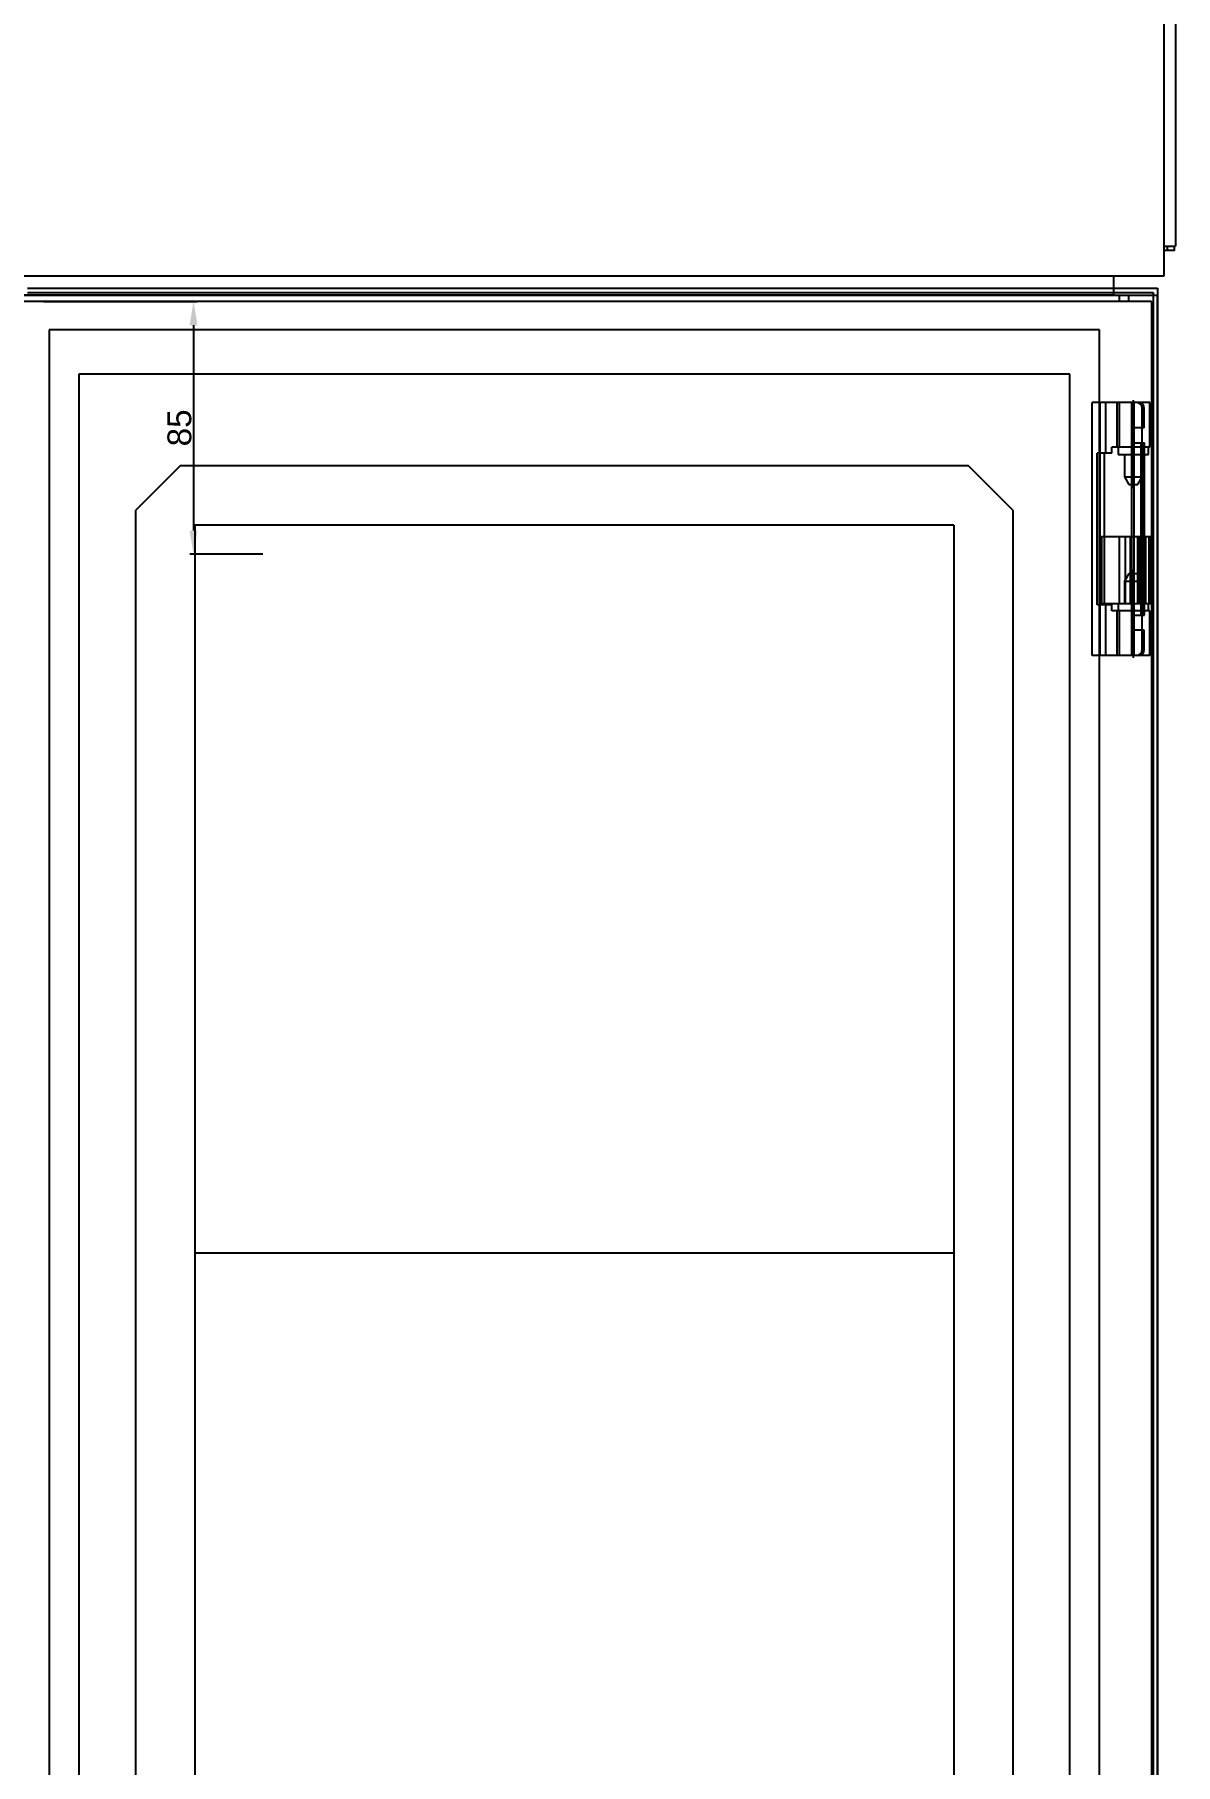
# Model space of a CAD drawing. Header units: millimetres. Extents: x 37984 to 70752, y 14140 to 37584.
# Drawn here: x 39907 to 40291, y 16268 to 16849 of the extents above; entities that cross this region are included whole.
import ezdxf

# ---------------------------------------------------------------- set-up
doc = ezdxf.new("R2010")
doc.units = ezdxf.units.MM
doc.set_wipeout_variables(frame=1)
doc.layers.add('! NO PLOT !', color=7, linetype='Continuous', true_color=0xff75dd, plot=False)
doc.layers.add('000-PI-ORMAR', color=2, linetype='Continuous')
doc.layers.add('002-PI-Kabelska kanalica', color=150, linetype='Continuous')
doc.styles.get("Standard").update_dxf_attribs({"font": 'arial.ttf'})
doc.dimstyles.new('ISO-25-lb', dxfattribs={"dimtxt": 8, "dimasz": 8, "dimexe": 1.25, "dimexo": 0.625, "dimtad": 1, "dimtxsty": 'Standard', "dimcen": 5, "dimadec": 0, "dimazin": 0, "dimtfac": 1, "dimtmove": 0, "dimatfit": 3, "dimfxl": 1, "dimarcsym": 0})

# ---------------------------------------------------------------- blocks, each defined once
blk = doc.blocks.new('poveznica montaznih ploca 2100mm')
at = {"layer": '! NO PLOT !'}
for p, q in [((59474.64, 55744.27), (59568.44, 55744.27)), ((59565.54, 55740.77), (59565.54, 55744.27)), ((59568.44, 55742.27), (59568.44, 55744.27)), ((59477.54, 55742.27), (59565.54, 55742.27)), ((59477.54, 55740.77), (59565.54, 55740.77)), ((59565.54, 55742.27), (59568.44, 55742.27)), ((59565.54, 55740.77), (59569.54, 55740.77)), ((59565.54, 55740.77), (59565.54, 53837.74)), ((59568.54, 55742.17), (59570.54, 55742.17)), ((59570.54, 55742.17), (59570.54, 53847.74)), ((59550.54, 55699.86), (59550.54, 55708.68)), ((59554.95, 55704.27), (59546.13, 55704.27))]:
    blk.add_line(p, q, dxfattribs=at)
for points in [[(59565.54, 55740.77), (59565.8, 55740.77), (59566.06, 55740.79), (59566.31, 55740.81), (59566.56, 55740.85), (59566.8, 55740.9), (59567.04, 55740.95), (59567.26, 55741.02), (59567.46, 55741.09), (59567.66, 55741.18), (59567.83, 55741.27), (59567.99, 55741.36), (59568.13, 55741.47), (59568.25, 55741.57), (59568.36, 55741.69), (59568.43, 55741.8), (59568.49, 55741.92), (59568.52, 55742.04), (59568.54, 55742.17)], [(59569.54, 55740.77), (59569.78, 55740.93), (59570, 55741.11), (59570.18, 55741.3), (59570.32, 55741.49), (59570.43, 55741.69), (59570.5, 55741.89), (59570.53, 55742.09), (59570.54, 55742.17)]]:
    blk.add_lwpolyline(points, dxfattribs=at)
blk.add_circle((59550.54, 55704.27), 4.2, dxfattribs=at)
blk = doc.blocks.new('*U1294')
at = {"layer": '002-PI-Kabelska kanalica'}
for p, q in [((-20, 1388), (60, 1388)), ((-20, -100), (-20, 1388)), ((60, -100), (60, 1388))]:
    blk.add_line(p, q, dxfattribs=at)
blk = doc.blocks.new('*D1395')
at = {"layer": '! NO PLOT !', "color": 0, "linetype": 'Continuous', "lineweight": -2, "ltscale": 0.25, "transparency": 16777216}
for p, q in [((39910.32, 16759.4), (39961.98, 16759.4)), ((39960.73, 16751.4), (39960.73, 16682.4)), ((39984.07, 16674.4), (39959.48, 16674.4))]:
    blk.add_line(p, q, dxfattribs=at)
at = {"layer": '! NO PLOT !', "color": 0, "ltscale": 0.25, "transparency": 16777216}
for points in [[(39959.4, 16751.4), (39962.07, 16751.4), (39960.73, 16759.4)], [(39959.4, 16682.4), (39962.07, 16682.4), (39960.73, 16674.4)]]:
    blk.add_solid(points, dxfattribs=at)
at = {"layer": 'Defpoints', "color": 0, "ltscale": 0.25, "transparency": 16777216}
for p in [(39909.7, 16759.4), (39960.73, 16674.4), (39984.7, 16674.4)]:
    blk.add_point(p, dxfattribs=at)
at = {"layer": '! NO PLOT !', "color": 0, "lineweight": 25, "ltscale": 0.25, "transparency": 16777216, "insert": (39956.02, 16716.9), "char_height": 8, "attachment_point": 5, "rotation": 90}
blk.add_mtext('85', dxfattribs=at)
blk = doc.blocks.new('800mm krov_1')
at = {"layer": '000-PI-ORMAR'}
for p, q in [((43464.63, 8740.28), (43464.63, 9027.28)), ((43468.38, 9017.28), (43468.38, 8750.28)), ((43464.63, 8750.28), (43468.38, 8750.28)), ((43468.13, 8748.78), (43464.63, 8748.78)), ((43465.63, 8750.28), (43465.63, 8748.78)), ((43468.13, 8748.78), (43468.13, 8750.28)), ((42672.63, 8740.28), (43464.63, 8740.28)), ((43447.63, 8740.28), (43447.63, 8734.28)), ((43424.13, 8733.78), (42691.13, 8733.78)), ((43447.63, 8733.78), (43424.13, 8733.78)), ((43447.63, 8734.28), (43447.63, 8733.78))]:
    blk.add_line(p, q, dxfattribs=at)

msp = doc.modelspace()

# ---------------------------------------------------------------- block references
at = {"layer": '! NO PLOT !'}
msp.add_blockref('poveznica montaznih ploca 2100mm', (-19630.642, -39031.862), dxfattribs=at)
at = {"rotation": 270}
msp.add_blockref('*U1294', (38848.172, 16499.404), dxfattribs=at)

# ---------------------------------------------------------------- wipeouts: each hides what was drawn before it
msp.add_wipeout([(39494.95, 17054.973), (40286.95, 17054.973), (40286.95, 16767.973), (39494.95, 16767.973)])

# ---------------------------------------------------------------- next in the draw order: wipeouts: each hides what was drawn before it
msp.add_wipeout([(39892.684, 16761.473), (40283.172, 16761.473), (40282.684, 14778.973), (39892.672, 14776.973)]).dxf.layer = '000-PI-ORMAR'

# ---------------------------------------------------------------- next in the draw order: linework, layer by layer
at = {"layer": '! NO PLOT !'}
for p, q in [((40265.196, 16749.904), (39912.196, 16749.904)), ((39912.196, 16749.904), (39912.196, 14788.404)), ((40265.196, 14788.404), (40265.196, 16749.904)), ((40255.196, 16734.904), (39922.196, 16734.904)), ((39922.196, 16734.904), (39922.196, 14803.404)), ((40255.196, 14803.404), (40255.196, 16734.904)), ((39956.196, 16704.154), (39941.196, 16689.154)), ((40221.196, 16704.154), (39956.196, 16704.154)), ((40236.196, 16689.154), (40221.196, 16704.154)), ((39941.196, 16689.154), (39941.196, 14849.154)), ((40236.196, 14849.154), (40236.196, 16689.154)), ((39961.196, 16684.154), (39961.196, 14854.154)), ((40216.196, 16684.154), (39961.196, 16684.154)), ((40216.196, 16684.154), (40216.196, 14854.154))]:
    msp.add_line(p, q, dxfattribs=at)
at = {"layer": '! NO PLOT !', "ltscale": 0.25}
msp.add_line((40216.005, 16439.505), (39961.005, 16439.505), dxfattribs=at)
at = {"layer": '000-PI-ORMAR'}
for p, q in [((39904.934, 16763.904), (40272.434, 16763.904)), ((40272.434, 16763.904), (40284.684, 16763.904)), ((40284.684, 16763.904), (40284.684, 16761.404)), ((40284.696, 16761.404), (39892.696, 16761.404)), ((40284.696, 16761.404), (39892.696, 16761.404)), ((40282.696, 16759.404), (39894.696, 16759.404)), ((39904.934, 16762.404), (40272.434, 16762.404)), ((40271.946, 16759.404), (40271.946, 16761.404)), ((40272.434, 16762.404), (40283.184, 16762.404)), ((40274.946, 16761.404), (40274.946, 16759.404)), ((40282.696, 16759.404), (40282.696, 14778.904)), ((40283.184, 16762.404), (40283.184, 16761.404)), ((40283.184, 16761.404), (40283.184, 14776.904)), ((40284.684, 16761.404), (40284.684, 14776.904)), ((40284.696, 14776.904), (40284.696, 16761.404)), ((40284.696, 14776.904), (40284.696, 16761.404)), ((40262.696, 16640.404), (40262.696, 16725.404)), ((40282.139, 16725.404), (40262.696, 16725.404)), ((40265.179, 16708.404), (40265.179, 16725.404)), ((40265.384, 16640.404), (40265.384, 16725.404)), ((40267.277, 16708.404), (40267.277, 16725.404)), ((40271.039, 16725.404), (40271.039, 16710.404)), ((40271.952, 16710.404), (40271.952, 16725.404)), ((40276.06, 16640.404), (40276.06, 16725.404)), ((40276.589, 16696.554), (40276.589, 16726.254)), ((40276.589, 16710.404), (40276.589, 16725.404)), ((40276.807, 16640.404), (40276.807, 16725.404)), ((40279.567, 16723.404), (40280.214, 16723.404)), ((40279.567, 16642.404), (40279.567, 16723.404)), ((40280.214, 16716.904), (40280.214, 16723.404)), ((40282.139, 16710.404), (40282.139, 16725.404)), ((40280.214, 16716.904), (40276.06, 16716.904)), ((40279.571, 16648.904), (40279.571, 16716.904)), ((40276.06, 16711.904), (40280.295, 16711.904)), ((40279.142, 16653.904), (40279.142, 16711.904)), ((40279.861, 16653.904), (40279.861, 16711.904)), ((40280.295, 16653.904), (40280.295, 16711.904)), ((40264.451, 16657.404), (40264.451, 16708.404)), ((40269.375, 16708.404), (40264.451, 16708.404)), ((40266.913, 16657.404), (40266.913, 16708.404)), ((40282.139, 16710.404), (40269.375, 16710.404)), ((40269.375, 16708.404), (40269.375, 16710.404)), ((40271.489, 16710.404), (40271.489, 16707.904)), ((40271.489, 16707.904), (40281.689, 16707.904)), ((40273.639, 16707.904), (40273.639, 16700.415)), ((40279.539, 16700.415), (40279.539, 16707.904)), ((40281.689, 16707.904), (40281.689, 16710.404)), ((40273.639, 16700.415), (40279.539, 16700.415)), ((40273.639, 16700.415), (40275.089, 16697.904)), ((40278.089, 16697.904), (40279.539, 16700.415)), ((40275.089, 16697.904), (40278.089, 16697.904)), ((40265.896, 16680.404), (40265.896, 16657.904)), ((40265.896, 16680.404), (40282.696, 16680.404)), ((40271.846, 16680.404), (40271.846, 16657.904)), ((40273.846, 16680.404), (40273.846, 16657.904)), ((40275.517, 16680.404), (40275.517, 16657.904)), ((40275.874, 16680.404), (40275.874, 16657.904)), ((40278.017, 16680.404), (40278.017, 16657.904)), ((40278.374, 16680.404), (40278.374, 16657.904)), ((40278.735, 16680.404), (40278.735, 16657.904)), ((40279.859, 16680.404), (40279.859, 16657.904)), ((40280.614, 16680.404), (40280.614, 16657.904)), ((40280.735, 16657.904), (40280.735, 16680.404)), ((40281.738, 16680.404), (40281.738, 16657.904)), ((40282.494, 16680.404), (40282.494, 16657.904)), ((40275.089, 16667.904), (40273.639, 16665.392)), ((40273.639, 16665.392), (40273.639, 16657.904)), ((40273.639, 16665.392), (40279.539, 16665.392)), ((40275.089, 16667.904), (40278.089, 16667.904)), ((40276.589, 16639.554), (40276.589, 16669.254)), ((40279.539, 16665.392), (40278.089, 16667.904)), ((40279.539, 16657.904), (40279.539, 16665.392)), ((40269.375, 16657.404), (40264.451, 16657.404)), ((40265.179, 16640.404), (40265.179, 16657.404)), ((40265.896, 16657.904), (40282.696, 16657.904)), ((40267.277, 16640.404), (40267.277, 16657.404)), ((40269.375, 16655.404), (40269.375, 16657.404)), ((40282.139, 16655.404), (40269.375, 16655.404)), ((40271.039, 16655.404), (40271.039, 16640.404)), ((40271.489, 16657.904), (40271.489, 16655.404)), ((40271.952, 16640.404), (40271.952, 16655.404)), ((40276.06, 16653.904), (40280.295, 16653.904)), ((40276.589, 16640.404), (40276.589, 16655.404)), ((40281.689, 16655.404), (40281.689, 16657.904)), ((40282.139, 16640.404), (40282.139, 16655.404)), ((40280.214, 16648.904), (40276.06, 16648.904)), ((40280.214, 16642.404), (40280.214, 16648.904)), ((40279.567, 16642.404), (40280.214, 16642.404)), ((40282.139, 16640.404), (40262.696, 16640.404))]:
    msp.add_line(p, q, dxfattribs=at)
for centre, start_param, end_param in [((40277.635, 16723.404), 4.712389, 6.2831853), ((40278.282, 16723.404), 4.712389, 6.2831853), ((40277.635, 16642.404), 3.1415927, 4.712389), ((40278.282, 16642.404), 3.1415927, 4.712389)]:
    msp.add_ellipse(centre, major_axis=(0, 2), ratio=0.9659258, start_param=start_param, end_param=end_param, dxfattribs=at)

# ---------------------------------------------------------------- next in the draw order: block references
msp.add_blockref('800mm krov_1', (-3177.68, 8027.693), dxfattribs=at)

# ---------------------------------------------------------------- next in the draw order: dimensions: what is measured, and where the dimension line sits
at = {"layer": '! NO PLOT !', "lineweight": 25, "ltscale": 0.25}
dim = msp.add_linear_dim(base=(39960.732, 16674.404), p1=(39909.696, 16759.404), p2=(39984.696, 16674.404), angle=90, dimstyle='ISO-25-lb', dxfattribs=at)
dim.commit()
dim.dimension.update_dxf_attribs({"geometry": '*D1395', "text_midpoint": (39956.023, 16716.904)})

doc.saveas('drawing.dxf')
